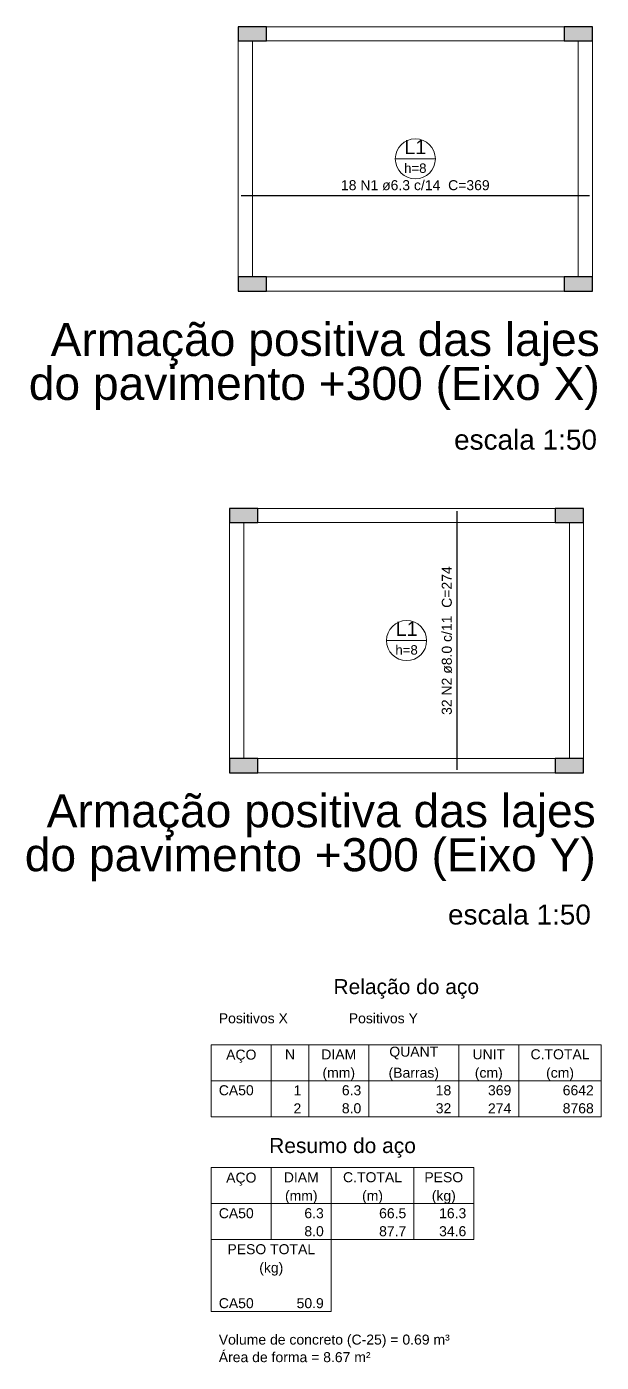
# Model space of a CAD drawing. Header units: millimetres. Extents: x 6 to 142, y -85 to 56.
# Drawn here: x 83.49 to 95.66, y -84.85 to -56.56 of the extents above; entities that cross this region are included whole.
import ezdxf

# ---------------------------------------------------------------- set-up
doc = ezdxf.new("R2010")
doc.units = ezdxf.units.MM
for name, color, linetype, lineweight in [('DT-Armadura positiva', 2, 'Continuous', 30), ('DT-Relação do aço', 9, 'Continuous', 5), ('DT-Textos', 7, 'Continuous', 5), ('DT-Título', 3, 'Continuous', 20), ('FO-Hachuras dos pilares', 9, 'Continuous', 5), ('FO-Pilares', 4, 'Continuous', 30), ('FO-Vigas', 1, 'Continuous', 20)]:
    doc.layers.add(name, color=color, linetype=linetype, lineweight=lineweight)
doc.styles.add('Arial', font='arial.ttf')

msp = doc.modelspace()

# ---------------------------------------------------------------- hatches: boundary and pattern name
at = {"layer": 'FO-Hachuras dos pilares', "linetype": 'Continuous'}
for points in [[(87.9669, -56.5552), (87.9669, -56.7052), (87.9669, -56.8552), (88.2669, -56.8552), (88.5669, -56.8552), (88.5669, -56.7052), (88.5669, -56.5552), (88.2669, -56.5552)], [(94.8669, -56.5552), (94.8669, -56.7052), (94.8669, -56.8552), (95.1669, -56.8552), (95.4669, -56.8552), (95.4669, -56.7052), (95.4669, -56.5552), (95.1669, -56.5552)], [(88.5669, -62.1552), (88.5669, -62.0052), (88.5669, -61.8552), (88.2669, -61.8552), (87.9669, -61.8552), (87.9669, -62.0052), (87.9669, -62.1552), (88.2669, -62.1552)], [(95.4669, -62.1552), (95.4669, -62.0052), (95.4669, -61.8552), (95.1669, -61.8552), (94.8669, -61.8552), (94.8669, -62.0052), (94.8669, -62.1552), (95.1669, -62.1552)], [(87.7826, -66.7624), (87.7826, -66.9124), (87.7826, -67.0624), (88.0826, -67.0624), (88.3826, -67.0624), (88.3826, -66.9124), (88.3826, -66.7624), (88.0826, -66.7624)], [(94.6826, -66.7624), (94.6826, -66.9124), (94.6826, -67.0624), (94.9826, -67.0624), (95.2826, -67.0624), (95.2826, -66.9124), (95.2826, -66.7624), (94.9826, -66.7624)], [(88.3826, -72.3624), (88.3826, -72.2124), (88.3826, -72.0624), (88.0826, -72.0624), (87.7826, -72.0624), (87.7826, -72.2124), (87.7826, -72.3624), (88.0826, -72.3624)], [(95.2826, -72.3624), (95.2826, -72.2124), (95.2826, -72.0624), (94.9826, -72.0624), (94.6826, -72.0624), (94.6826, -72.2124), (94.6826, -72.3624), (94.9826, -72.3624)]]:
    msp.add_hatch(color=256, dxfattribs=at).paths.add_polyline_path(points)

# ---------------------------------------------------------------- linework, layer by layer
at = {"layer": 'DT-Armadura positiva'}
for p, q in [((88.0269, -60.1302), (95.4069, -60.1302)), ((92.6021, -72.3024), (92.6021, -66.8224))]:
    msp.add_line(p, q, dxfattribs=at)
at = {"layer": 'DT-Relação do aço', "linetype": 'Continuous'}
for p, q in [((87.3956, -78.1252), (95.6558, -78.1252)), ((87.3956, -78.1252), (87.3956, -78.8877)), ((88.6664, -78.1252), (88.6664, -78.8877)), ((89.4607, -78.1252), (89.4607, -78.8877)), ((90.7315, -78.1252), (90.7315, -78.8877)), ((92.6377, -78.1252), (92.6377, -78.8877)), ((93.9085, -78.1252), (93.9085, -78.8877)), ((95.6558, -78.1252), (95.6558, -78.8877)), ((87.3956, -78.8877), (95.6558, -78.8877)), ((87.3956, -78.8877), (87.3956, -79.6501)), ((88.6664, -78.8877), (88.6664, -79.6501)), ((89.4607, -78.8877), (89.4607, -79.6501)), ((90.7315, -78.8877), (90.7315, -79.6501)), ((92.6377, -78.8877), (92.6377, -79.6501)), ((93.9085, -78.8877), (93.9085, -79.6501)), ((95.6558, -78.8877), (95.6558, -79.6501)), ((87.3956, -79.6501), (95.6558, -79.6501)), ((87.3956, -80.7303), (92.9554, -80.7303)), ((87.3956, -80.7303), (87.3956, -81.4928)), ((88.6664, -80.7303), (88.6664, -81.4928)), ((89.9372, -80.7303), (89.9372, -81.4928)), ((91.6846, -80.7303), (91.6846, -81.4928)), ((92.9554, -80.7303), (92.9554, -81.4928)), ((87.3956, -81.4928), (92.9554, -81.4928)), ((87.3956, -81.4928), (87.3956, -82.2553)), ((88.6664, -81.4928), (88.6664, -82.2553)), ((89.9372, -81.4928), (89.9372, -82.2553)), ((91.6846, -81.4928), (91.6846, -82.2553)), ((92.9554, -81.4928), (92.9554, -82.2553)), ((87.3956, -82.2553), (92.9554, -82.2553)), ((87.3956, -82.2553), (87.3956, -83.399)), ((89.9372, -82.2553), (89.9372, -83.399)), ((87.3956, -83.399), (87.3956, -83.7802)), ((89.9372, -83.399), (89.9372, -83.7802)), ((87.3956, -83.7802), (89.9372, -83.7802))]:
    msp.add_line(p, q, dxfattribs=at)
at = {"layer": 'DT-Textos'}
for p, q in [((91.2927, -59.3552), (92.1412, -59.3552)), ((91.1083, -69.5624), (91.9569, -69.5624))]:
    msp.add_line(p, q, dxfattribs=at)
for centre in [(91.7169, -59.3552), (91.5326, -69.5624)]:
    msp.add_circle(centre, 0.4243, dxfattribs=at)
at = {"layer": 'FO-Pilares'}
for points in [[(87.9669, -56.5552), (87.9669, -56.7052), (87.9669, -56.8552), (88.2669, -56.8552), (88.5669, -56.8552), (88.5669, -56.7052), (88.5669, -56.5552), (88.2669, -56.5552), (87.9669, -56.5552)], [(94.8669, -56.5552), (94.8669, -56.7052), (94.8669, -56.8552), (95.1669, -56.8552), (95.4669, -56.8552), (95.4669, -56.7052), (95.4669, -56.5552), (95.1669, -56.5552), (94.8669, -56.5552)], [(88.5669, -62.1552), (88.5669, -62.0052), (88.5669, -61.8552), (88.2669, -61.8552), (87.9669, -61.8552), (87.9669, -62.0052), (87.9669, -62.1552), (88.2669, -62.1552), (88.5669, -62.1552)], [(95.4669, -62.1552), (95.4669, -62.0052), (95.4669, -61.8552), (95.1669, -61.8552), (94.8669, -61.8552), (94.8669, -62.0052), (94.8669, -62.1552), (95.1669, -62.1552), (95.4669, -62.1552)], [(87.7826, -66.7624), (87.7826, -66.9124), (87.7826, -67.0624), (88.0826, -67.0624), (88.3826, -67.0624), (88.3826, -66.9124), (88.3826, -66.7624), (88.0826, -66.7624), (87.7826, -66.7624)], [(94.6826, -66.7624), (94.6826, -66.9124), (94.6826, -67.0624), (94.9826, -67.0624), (95.2826, -67.0624), (95.2826, -66.9124), (95.2826, -66.7624), (94.9826, -66.7624), (94.6826, -66.7624)], [(88.3826, -72.3624), (88.3826, -72.2124), (88.3826, -72.0624), (88.0826, -72.0624), (87.7826, -72.0624), (87.7826, -72.2124), (87.7826, -72.3624), (88.0826, -72.3624), (88.3826, -72.3624)], [(95.2826, -72.3624), (95.2826, -72.2124), (95.2826, -72.0624), (94.9826, -72.0624), (94.6826, -72.0624), (94.6826, -72.2124), (94.6826, -72.3624), (94.9826, -72.3624), (95.2826, -72.3624)]]:
    msp.add_lwpolyline(points, close=True, dxfattribs=at)
at = {"layer": 'FO-Vigas'}
for p, q in [((88.5669, -56.5552), (94.8669, -56.5552)), ((87.9669, -61.8552), (87.9669, -56.8552)), ((88.2669, -61.8552), (88.2669, -56.8552)), ((88.5669, -56.8552), (94.8669, -56.8552)), ((95.1669, -61.8552), (95.1669, -56.8552)), ((95.4669, -61.8552), (95.4669, -56.8552)), ((88.5669, -61.8552), (94.8669, -61.8552)), ((88.5669, -62.1552), (94.8669, -62.1552)), ((88.3826, -66.7624), (94.6826, -66.7624)), ((87.7826, -72.0624), (87.7826, -67.0624)), ((88.0826, -72.0624), (88.0826, -67.0624)), ((88.3826, -67.0624), (94.6826, -67.0624)), ((94.9826, -72.0624), (94.9826, -67.0624)), ((95.2826, -72.0624), (95.2826, -67.0624)), ((88.3826, -72.0624), (94.6826, -72.0624)), ((88.3826, -72.3624), (94.6826, -72.3624))]:
    msp.add_line(p, q, dxfattribs=at)

# ---------------------------------------------------------------- texts
at = {"layer": 'DT-Armadura positiva', "color": 7, "insert": (91.7169, -60.0243), "char_height": 0.2118, "width": 5.59152, "attachment_point": 8, "line_spacing_factor": 0.9, "style": 'Arial'}
msp.add_mtext('18 N1 ø6.3 c/14  C=369', dxfattribs=at)
at = {"layer": 'DT-Armadura positiva', "color": 7, "insert": (92.4957, -69.5624), "char_height": 0.2118, "width": 5.59152, "attachment_point": 8, "rotation": 90.00021, "line_spacing_factor": 0.9, "style": 'Arial'}
msp.add_mtext('32 N2 ø8.0 c/11  C=274', dxfattribs=at)
at = {"layer": 'DT-Relação do aço', "color": 7, "line_spacing_factor": 0.9, "style": 'Arial'}
for s, insert, char_height, width, attachment_point in [('Relação do aço', (91.5257, -77.1509), 0.3177, 5.33736, 8), ('Positivos X', (87.5545, -77.674), 0.2118, 2.79576, 7), ('Positivos Y', (90.3079, -77.674), 0.2118, 2.79576, 7), ('AÇO', (88.031, -78.5064), 0.2118, 0.76248, 8), ('N', (89.0636, -78.4365), 0.2118, 0.25416, 8), ('DIAM', (90.0961, -78.4365), 0.2118, 1.01664, 8), ('QUANT', (91.6846, -78.4365), 0.2118, 1.2708, 8), ('UNIT', (93.2731, -78.4365), 0.2118, 1.01664, 8), ('C.TOTAL', (94.7822, -78.4365), 0.2118, 1.77912, 8), ('(mm)', (90.0961, -78.8877), 0.2118, 1.01664, 8), ('(Barras)', (91.6846, -78.8877), 0.2118, 2.03328, 8), ('(cm)', (93.2731, -78.8877), 0.2118, 1.01664, 8), ('(cm)', (94.7822, -78.8877), 0.2118, 1.01664, 8), ('CA50', (87.5545, -79.199), 0.2118, 1.01664, 7), ('1', (89.3018, -79.199), 0.2118, 0.25416, 9), ('6.3', (90.5726, -79.199), 0.2118, 0.76248, 9), ('18', (92.4788, -79.199), 0.2118, 0.50832, 9), ('369', (93.7496, -79.199), 0.2118, 0.76248, 9), ('6642', (95.497, -79.199), 0.2118, 1.01664, 9), ('2', (89.3018, -79.5802), 0.2118, 0.25416, 9), ('8.0', (90.5726, -79.5802), 0.2118, 0.76248, 9), ('32', (92.4788, -79.5802), 0.2118, 0.50832, 9), ('274', (93.7496, -79.5802), 0.2118, 0.76248, 9), ('8768', (95.497, -79.5802), 0.2118, 1.01664, 9), ('Resumo do aço', (90.1755, -80.5185), 0.3177, 4.95612, 8), ('AÇO', (88.031, -81.1116), 0.2118, 0.76248, 8), ('DIAM', (89.3018, -81.0417), 0.2118, 1.01664, 8), ('C.TOTAL', (90.8109, -81.0417), 0.2118, 1.77912, 8), ('PESO', (92.32, -81.0417), 0.2118, 1.01664, 8), ('(mm)', (89.3018, -81.4928), 0.2118, 1.01664, 8), ('(m)', (90.8109, -81.4928), 0.2118, 0.76248, 8), ('(kg)', (92.32, -81.4928), 0.2118, 1.01664, 8), ('CA50', (87.5545, -81.8041), 0.2118, 1.01664, 7), ('6.3', (89.7784, -81.8041), 0.2118, 0.76248, 9), ('66.5', (91.5257, -81.8041), 0.2118, 1.01664, 9), ('16.3', (92.7965, -81.8041), 0.2118, 1.01664, 9), ('8.0', (89.7784, -82.1854), 0.2118, 0.76248, 9), ('87.7', (91.5257, -82.1854), 0.2118, 1.01664, 9), ('34.6', (92.7965, -82.1854), 0.2118, 1.01664, 9), ('PESO TOTAL', (88.6664, -82.5666), 0.2118, 2.5416, 8), ('(kg)', (88.6664, -83.0178), 0.2118, 1.01664, 8), ('CA50', (87.5545, -83.7103), 0.2118, 1.01664, 7), ('50.9', (89.7784, -83.7103), 0.2118, 1.01664, 9), ('Volume de concreto (C-25) = 0.69 m³', (87.5545, -84.5427), 0.2118, 8.8956, 7), ('Área de forma = 8.67 m²', (87.5545, -84.8541), 0.2118, 5.84568, 7)]:
    msp.add_mtext(s, dxfattribs=dict(at, insert=insert, char_height=char_height, width=width, attachment_point=attachment_point))
at = {"layer": 'DT-Textos', "width": 0.72, "attachment_point": 8, "line_spacing_factor": 0.798, "style": 'Arial'}
for s, insert, char_height in [('L1', (91.7169, -59.2552), 0.3), ('h=8', (91.7169, -59.6552), 0.2), ('L1', (91.5326, -69.4624), 0.3), ('h=8', (91.5326, -69.8624), 0.2)]:
    msp.add_mtext(s, dxfattribs=dict(at, insert=insert, char_height=char_height))
at = {"layer": 'DT-Título', "attachment_point": 9, "line_spacing_factor": 0.798, "style": 'Arial'}
for s, insert, char_height, width in [('Armação positiva das lajes do pavimento +300 (Eixo X)', (95.6238, -64.6737), 0.7, 12.516067), ('escala 1:50', (95.5644, -65.5228), 0.4236, 5.59152), ('Armação positiva das lajes do pavimento +300 (Eixo Y)', (95.539, -74.6603), 0.7, 12.489718), ('escala 1:50', (95.4357, -75.5855), 0.4236, 5.59152)]:
    msp.add_mtext(s, dxfattribs=dict(at, insert=insert, char_height=char_height, width=width))

doc.saveas('drawing.dxf')
